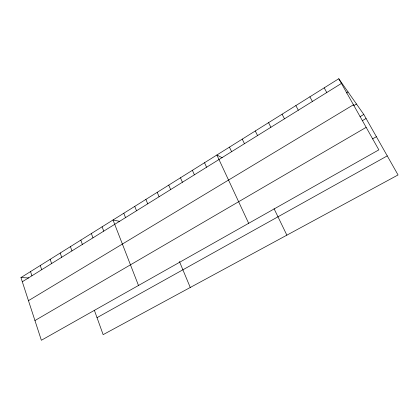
<?xml version="1.0" encoding="UTF-8"?>
<svg xmlns="http://www.w3.org/2000/svg" width="419" height="419" viewBox="0 0 419 419"><rect width="100%" height="100%" fill="white"/><g stroke="black" fill="none" stroke-linecap="round" stroke-linejoin="round"><path stroke-width="0.63" d="M338.777 78.735L378.844 149.861L41.366 340.265L20.95 277.582L338.777 78.735L363.797 114.46L398.05 174.948L103.142 334.65L94.375 310.285M22.312 281.757L341.422 83.433M346.382 92.976L348.037 91.96M28.466 300.659L353.442 104.766M353.762 105.661L356.485 104.022M360.01 116.702L363.797 114.46M362.273 120.724L366.075 118.483M34.939 320.545L366.159 127.345M372.522 138.919L376.388 136.699M97.025 317.654L387.261 155.894M20.95 277.582L28.77 277.938M119.787 221.389L113.02 219.98L138.49 285.465M222.18 157.769L216.874 154.999L248.671 223.301M324.196 87.859L326.778 92.541M309.892 96.805L312.406 101.471M295.856 105.588L298.307 110.234M282.081 114.204L284.47 118.828M268.558 122.667L270.889 127.271M255.286 130.969L257.559 135.557M242.25 139.124L244.466 143.691M274.057 208.699L286.868 235.159M229.45 147.132L231.613 151.683M204.524 162.729L206.583 167.239M192.389 170.324L194.395 174.812M180.463 177.782L182.417 182.255M168.737 185.119L170.648 189.566M157.214 192.326L159.079 196.757M179.416 261.466L190.263 287.471M145.885 199.413L147.708 203.828M134.745 206.384L136.526 210.778M123.794 213.24L125.527 217.613M102.1 226.81L103.755 231.141M91.363 233.524L92.976 237.84M80.809 240.129L82.381 244.424M70.423 246.629L71.958 250.902M60.205 253.018L61.703 257.276M50.154 259.309L51.616 263.546M40.266 265.494L41.691 269.716M30.529 271.585L31.923 275.786"/></g></svg>
